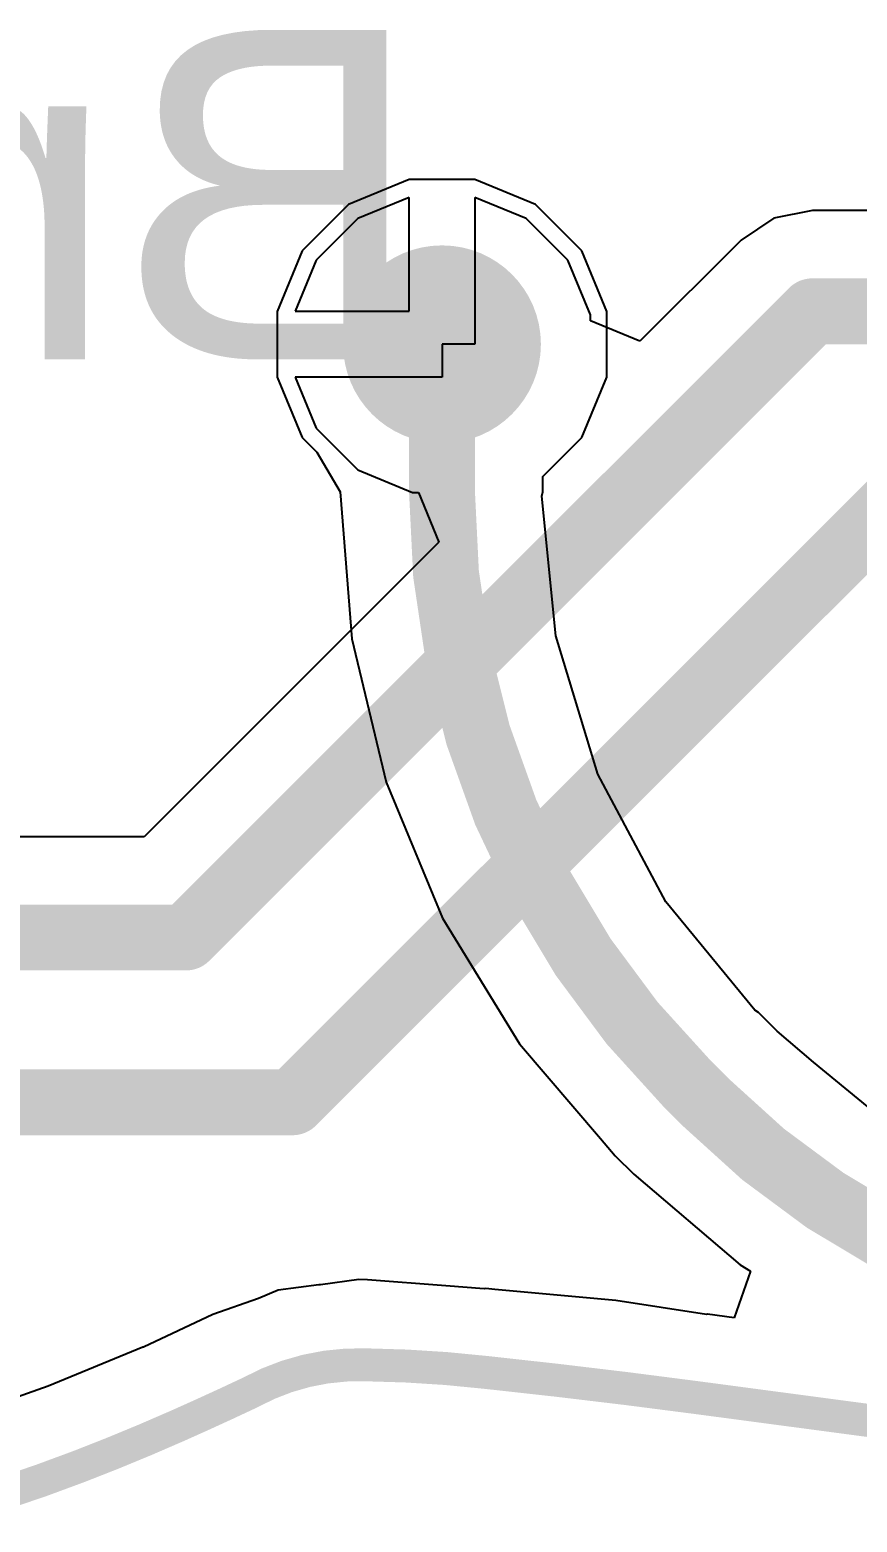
# Model space of a CAD drawing. Header units: inches. Extents: x -52 to 109, y 0 to 35.
# Drawn here: x 50.55 to 53.059, y 4.626 to 9.154 of the extents above; entities that cross this region are included whole.
import ezdxf

# ---------------------------------------------------------------- set-up
doc = ezdxf.new("R2010")
doc.units = ezdxf.units.IN
for name, color, linetype in [('Bottom Layer', 5, 'Continuous'), ('Bottom Overlay', 54, 'Continuous'), ('Keep-Out Layer', 6, 'Continuous'), ('Mechanical 4', 56, 'Continuous'), ('Top Layer', 1, 'Continuous'), ('Via Holes', 16, 'Continuous')]:
    doc.layers.add(name, color=color, linetype=linetype)
doc.styles.add('Arial', font='', dxfattribs={"height": 0.2})
doc.styles.get('Arial').set_extended_font_data('Arial')

msp = doc.modelspace()

# ---------------------------------------------------------------- hatches: boundary and pattern name
at = {"layer": 'Bottom Layer'}
h = msp.add_hatch(color=5, dxfattribs=at)
edge = h.paths.add_edge_path()
edge.add_arc((51.8, 8.2), 0.3, 0, 360)
at = {"layer": 'Top Layer'}
h = msp.add_hatch(color=1, dxfattribs=at)
edge = h.paths.add_edge_path()
edge.add_arc((51.8, 8.2), 0.3, 0, 360)
at = {"layer": 'Via Holes'}
h = msp.add_hatch(color=7, dxfattribs=at)
edge = h.paths.add_edge_path()
edge.add_arc((51.8, 8.2), 0.15, 0, 360)

# ---------------------------------------------------------------- linework, layer by layer
at = {"layer": 'Bottom Layer'}
for p, q in [((51.7, 8.6457), (51.5451, 8.5815)), ((51.7, 8.3), (51.7, 8.6457)), ((52.0549, 8.5815), (51.9, 8.6457)), ((51.9, 8.6457), (51.9, 8.2)), ((52.9234, 8.6059), (52.8064, 8.5826)), ((53.9963, 8.6059), (52.9234, 8.6059)), ((52.9234, 8.6059), (52.9234, 8.6059)), ((51.5451, 8.5815), (51.4185, 8.4549)), ((52.1815, 8.4549), (52.0549, 8.5815)), ((52.8064, 8.5826), (52.7071, 8.5163)), ((52.7071, 8.5163), (52.4, 8.2092)), ((51.4185, 8.4549), (51.3543, 8.3)), ((52.25, 8.2895), (52.1815, 8.4549)), ((51.3543, 8.3), (51.7, 8.3)), ((52.25, 8.2713), (52.25, 8.2895)), ((52.4, 8.2092), (52.25, 8.2713)), ((51.9, 8.2), (51.8, 8.2)), ((51.8, 8.2), (51.8, 8.1)), ((51.8, 8.1), (51.3543, 8.1)), ((51.3543, 8.1), (51.4185, 7.9451)), ((51.4185, 7.9451), (51.5451, 7.8185)), ((51.5451, 7.8185), (51.7105, 7.75)), ((51.7105, 7.75), (51.7287, 7.75)), ((51.7287, 7.75), (51.7908, 7.6)), ((51.7908, 7.6), (50.8967, 6.7059)), ((50.8967, 6.7059), (50.1654, 6.7059))]:
    msp.add_line(p, q, dxfattribs=at)
for points in [[(51.0234, 6.4, 0.2, 0.2, 0), (52.9234, 8.3, 0.2, 0.2, 0)], [(52.9234, 8.3, 0.2, 0.2, 0), (54.3, 8.3, 0.2, 0.2, 0)], [(51.3468, 5.9, 0.2, 0.2, 0), (53.3468, 7.9, 0.2, 0.2, 0)], [(48.8, 6.4, 0.2, 0.2, 0), (51.0234, 6.4, 0.2, 0.2, 0)], [(48.7, 5.9, 0.2, 0.2, 0), (51.3468, 5.9, 0.2, 0.2, 0)]]:
    msp.add_lwpolyline(points, format="xyseb", dxfattribs=at)
for points in [[(52.8734, 8.3, 0.1, 0.1, 1), (52.9734, 8.3, 0.1, 0.1, 1)], [(52.8734, 8.3, 0.1, 0.1, 1), (52.9734, 8.3, 0.1, 0.1, 1)], [(50.9734, 6.4, 0.1, 0.1, 1), (51.0734, 6.4, 0.1, 0.1, 1)], [(50.9734, 6.4, 0.1, 0.1, 1), (51.0734, 6.4, 0.1, 0.1, 1)], [(51.2968, 5.9, 0.1, 0.1, 1), (51.3968, 5.9, 0.1, 0.1, 1)], [(51.2968, 5.9, 0.1, 0.1, 1), (51.3968, 5.9, 0.1, 0.1, 1)]]:
    msp.add_lwpolyline(points, format="xyseb", close=True, dxfattribs=at)
at = {"layer": 'Keep-Out Layer'}
for points in [[(51.217, 5.0188, 0.1, 0.1, -0.135237), (51.5706, 5.1034, 0.1, 0.1, 0)], [(51.5706, 5.1034, 0.1, 0.1, -0.025144), (51.9331, 5.0804, 0.1, 0.1, 0)], [(51.9331, 5.0804, 0.1, 0.1, -0.006725), (52.5719, 5.004, 0.1, 0.1, 0)], [(51.217, 5.0188, 0.1, 0.1, -0.005847), (50.9987, 4.9188, 0.1, 0.1, 0)], [(52.5719, 5.004, 0.1, 0.1, 0), (53.6014, 4.867, 0.1, 0.1, 0)], [(50.9987, 4.9188, 0.1, 0.1, -0.012716), (50.6992, 4.795, 0.1, 0.1, 0)], [(50.6992, 4.795, 0.1, 0.1, -0.019955), (50.3489, 4.6761, 0.1, 0.1, 0)]]:
    msp.add_lwpolyline(points, format="xyseb", dxfattribs=at)
for points in [[(51.5456, 5.1034, 0.05, 0.05, 1), (51.5956, 5.1034, 0.05, 0.05, 1)], [(51.5456, 5.1034, 0.05, 0.05, 1), (51.5956, 5.1034, 0.05, 0.05, 1)], [(51.9081, 5.0804, 0.05, 0.05, 1), (51.9581, 5.0804, 0.05, 0.05, 1)], [(51.9081, 5.0804, 0.05, 0.05, 1), (51.9581, 5.0804, 0.05, 0.05, 1)], [(51.192, 5.0188, 0.05, 0.05, 1), (51.242, 5.0188, 0.05, 0.05, 1)], [(51.192, 5.0188, 0.05, 0.05, 1), (51.242, 5.0188, 0.05, 0.05, 1)], [(52.5469, 5.004, 0.05, 0.05, 1), (52.5969, 5.004, 0.05, 0.05, 1)], [(52.5469, 5.004, 0.05, 0.05, 1), (52.5969, 5.004, 0.05, 0.05, 1)], [(50.9737, 4.9188, 0.05, 0.05, 1), (51.0237, 4.9188, 0.05, 0.05, 1)], [(50.9737, 4.9188, 0.05, 0.05, 1), (51.0237, 4.9188, 0.05, 0.05, 1)], [(50.6742, 4.795, 0.05, 0.05, 1), (50.7242, 4.795, 0.05, 0.05, 1)], [(50.6742, 4.795, 0.05, 0.05, 1), (50.7242, 4.795, 0.05, 0.05, 1)]]:
    msp.add_lwpolyline(points, format="xyseb", close=True, dxfattribs=at)
at = {"layer": 'Mechanical 4'}
for points in [[(51.217, 5.0188, 0.1, 0.1, -0.135237), (51.5706, 5.1034, 0.1, 0.1, 0)], [(51.5706, 5.1034, 0.1, 0.1, -0.025144), (51.9331, 5.0804, 0.1, 0.1, 0)], [(51.9331, 5.0804, 0.1, 0.1, -0.006725), (52.5719, 5.004, 0.1, 0.1, 0)], [(51.217, 5.0188, 0.1, 0.1, -0.005847), (50.9987, 4.9188, 0.1, 0.1, 0)], [(52.5719, 5.004, 0.1, 0.1, 0), (53.6014, 4.867, 0.1, 0.1, 0)], [(50.9987, 4.9188, 0.1, 0.1, -0.012716), (50.6992, 4.795, 0.1, 0.1, 0)], [(50.6992, 4.795, 0.1, 0.1, -0.019955), (50.3489, 4.6761, 0.1, 0.1, 0)]]:
    msp.add_lwpolyline(points, format="xyseb", dxfattribs=at)
for points in [[(51.5456, 5.1034, 0.05, 0.05, 1), (51.5956, 5.1034, 0.05, 0.05, 1)], [(51.5456, 5.1034, 0.05, 0.05, 1), (51.5956, 5.1034, 0.05, 0.05, 1)], [(51.9081, 5.0804, 0.05, 0.05, 1), (51.9581, 5.0804, 0.05, 0.05, 1)], [(51.9081, 5.0804, 0.05, 0.05, 1), (51.9581, 5.0804, 0.05, 0.05, 1)], [(51.192, 5.0188, 0.05, 0.05, 1), (51.242, 5.0188, 0.05, 0.05, 1)], [(51.192, 5.0188, 0.05, 0.05, 1), (51.242, 5.0188, 0.05, 0.05, 1)], [(52.5469, 5.004, 0.05, 0.05, 1), (52.5969, 5.004, 0.05, 0.05, 1)], [(52.5469, 5.004, 0.05, 0.05, 1), (52.5969, 5.004, 0.05, 0.05, 1)], [(50.9737, 4.9188, 0.05, 0.05, 1), (51.0237, 4.9188, 0.05, 0.05, 1)], [(50.9737, 4.9188, 0.05, 0.05, 1), (51.0237, 4.9188, 0.05, 0.05, 1)], [(50.6742, 4.795, 0.05, 0.05, 1), (50.7242, 4.795, 0.05, 0.05, 1)], [(50.6742, 4.795, 0.05, 0.05, 1), (50.7242, 4.795, 0.05, 0.05, 1)]]:
    msp.add_lwpolyline(points, format="xyseb", close=True, dxfattribs=at)
at = {"layer": 'Top Layer'}
for p, q in [((51.7005, 8.7), (51.5168, 8.6239)), ((51.8995, 8.7), (51.7005, 8.7)), ((52.0832, 8.6239), (51.8995, 8.7)), ((51.5168, 8.6239), (51.3761, 8.4832)), ((52.2239, 8.4832), (52.0832, 8.6239)), ((51.3761, 8.4832), (51.3, 8.2995)), ((52.3, 8.2995), (52.2239, 8.4832)), ((51.3, 8.2995), (51.3, 8.1005)), ((52.3, 8.1005), (52.3, 8.2995)), ((51.3, 8.1005), (51.3761, 7.9168)), ((52.2239, 7.9168), (52.3, 8.1005)), ((51.3761, 7.9168), (51.4202, 7.8727)), ((52.1059, 7.7988), (52.2239, 7.9168)), ((51.4202, 7.8727), (51.4912, 7.7521)), ((52.1059, 7.7521), (52.1059, 7.7988)), ((51.4912, 7.7521), (51.5263, 7.3065)), ((52.1032, 7.7388), (52.1059, 7.7521)), ((52.1449, 7.3155), (52.1032, 7.7388)), ((51.5263, 7.3065), (51.6306, 6.8718)), ((52.2723, 6.8956), (52.1449, 7.3155)), ((52.4791, 6.5087), (52.2723, 6.8956)), ((51.6306, 6.8718), (51.8017, 6.4588)), ((52.749, 6.1799), (52.4791, 6.5087)), ((51.8017, 6.4588), (52.0353, 6.0776)), ((52.7602, 6.1723), (52.749, 6.1799)), ((52.8163, 6.1163), (52.7602, 6.1723)), ((52.9269, 6.0213), (52.8163, 6.1163)), ((52.0353, 6.0776), (52.2809, 5.7901)), ((53.1303, 5.8544), (52.9269, 6.0213)), ((52.2809, 5.7901), (52.3256, 5.7377)), ((52.3256, 5.7377), (52.3256, 5.7377)), ((52.3256, 5.7377), (52.382, 5.682)), ((52.382, 5.682), (52.382, 5.682)), ((52.382, 5.682), (52.7039, 5.407)), ((52.7039, 5.407), (52.736, 5.3874)), ((51.4268, 5.346), (51.3034, 5.3298)), ((51.4309, 5.3466), (51.4268, 5.346)), ((51.431, 5.3466), (51.4309, 5.3466)), ((51.5474, 5.3619), (51.431, 5.3466)), ((51.574, 5.3617), (51.5474, 5.3619)), ((51.8119, 5.343), (51.574, 5.3617)), ((51.574, 5.3617), (51.574, 5.3617)), ((52.736, 5.3874), (52.6858, 5.246)), ((51.2435, 5.305), (51.1048, 5.2563)), ((51.3034, 5.3298), (51.2435, 5.305)), ((51.9274, 5.3342), (51.8119, 5.343)), ((51.9331, 5.3353), (51.9274, 5.3342)), ((51.9598, 5.3317), (51.9331, 5.3353)), ((52.3277, 5.2982), (51.9598, 5.3317)), ((51.9598, 5.3317), (51.9598, 5.3317)), ((52.6022, 5.2565), (52.3277, 5.2982)), ((51.1048, 5.2563), (50.8943, 5.1568)), ((51.1048, 5.2563), (51.1048, 5.2563)), ((51.1048, 5.2563), (51.1048, 5.2563)), ((52.6056, 5.2567), (52.6022, 5.2565)), ((52.6858, 5.246), (52.6056, 5.2567)), ((50.893, 5.1573), (50.6059, 5.0383)), ((50.8943, 5.1568), (50.893, 5.1573)), ((50.893, 5.1573), (50.893, 5.1573)), ((50.893, 5.1573), (50.893, 5.1573)), ((50.6059, 5.0383), (50.4659, 4.9893))]:
    msp.add_line(p, q, dxfattribs=at)
for points in [[(51.8, 7.7521, 0.2, 0.2, 0), (51.8, 8.2, 0.2, 0.2, 0)], [(52.5439, 5.9561, 0.2, 0.2, -0.198912), (51.8, 7.7521, 0.2, 0.2, 0)], [(52.5439, 5.9561, 0.2, 0.2, 0), (52.6, 5.9, 0.2, 0.2, 0)], [(54.29, 5.2, 0.2, 0.2, -0.198912), (52.6, 5.9, 0.2, 0.2, 0)]]:
    msp.add_lwpolyline(points, format="xyseb", dxfattribs=at)
for points in [[(51.75, 8.2, 0.1, 0.1, 1), (51.85, 8.2, 0.1, 0.1, 1)], [(51.75, 7.7521, 0.1, 0.1, 1), (51.85, 7.7521, 0.1, 0.1, 1)], [(51.75, 7.7521, 0.1, 0.1, 1), (51.85, 7.7521, 0.1, 0.1, 1)], [(52.4939, 5.9561, 0.1, 0.1, 1), (52.5939, 5.9561, 0.1, 0.1, 1)], [(52.4939, 5.9561, 0.1, 0.1, 1), (52.5939, 5.9561, 0.1, 0.1, 1)], [(52.55, 5.9, 0.1, 0.1, 1), (52.65, 5.9, 0.1, 0.1, 1)], [(52.55, 5.9, 0.1, 0.1, 1), (52.65, 5.9, 0.1, 0.1, 1)]]:
    msp.add_lwpolyline(points, format="xyseb", close=True, dxfattribs=at)

# ---------------------------------------------------------------- texts
at = {"layer": 'Bottom Overlay', "style": 'Arial', "text_generation_flag": 2}
msp.add_text('Br.', height=1, dxfattribs=at).set_placement((51.746, 8.154))

doc.saveas('drawing.dxf')
